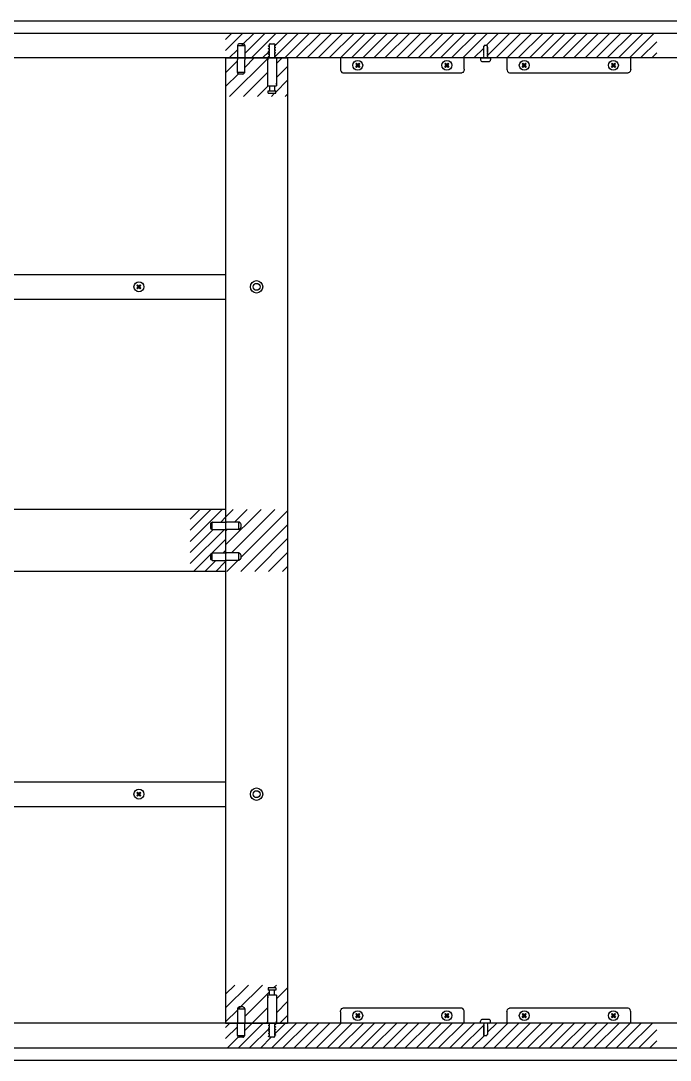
# Model space of a CAD drawing. Header units: millimetres. Extents: x 87 to 2337, y 122 to 625.
# Drawn here: x 1291.3 to 1343.8, y 385.5 to 469.5 of the extents above; entities that cross this region are included whole.
import ezdxf

# ---------------------------------------------------------------- set-up
doc = ezdxf.new("R2010")
doc.units = ezdxf.units.MM
doc.layers.get('0').update_dxf_attribs({"color": 255})
doc.layers.add('A-FURN', color=8, linetype='Continuous', lineweight=18)
doc.layers.add('GIUNZIONI', color=2, linetype='Continuous')
doc.layers.add('VITI', color=4, linetype='Continuous')
pattern_1 = [(45, (400.999, 263.4164), (-0.4490128, 0.4490128), [])]
pattern_2 = [(45, (400.999, 263.4164), (-0.561266, 0.561266), [])]

msp = doc.modelspace()

# ---------------------------------------------------------------- hatches: boundary and pattern name
at = {"layer": 'A-FURN'}
h = msp.add_hatch(dxfattribs=at)
h.set_pattern_fill('ANSI31', color=256, scale=0.2)
h.set_pattern_definition(pattern_1)
h.paths.add_polyline_path([(1311.449, 467.66), (1311.749, 467.66, -0.414214), (1311.799, 467.61), (1311.799, 467.583), (1311.899, 467.581), (1311.799, 467.533), (1311.799, 467.367), (1311.899, 467.364), (1311.799, 467.317), (1311.799, 467.151), (1311.899, 467.148), (1311.799, 467.101), (1311.799, 466.935), (1311.899, 466.932), (1311.799, 466.885), (1311.799, 466.719), (1311.899, 466.716), (1311.799, 466.668), (1311.799, 466.51), (1312.849, 466.51), (1312.849, 468.51), (1307.849, 468.51), (1307.849, 466.51), (1308.799, 466.51), (1308.799, 467.507), (1309.397, 467.506, -0.07676), (1309.399, 467.491), (1309.399, 466.51), (1310.349, 466.51), (1311.399, 466.51), (1311.399, 466.597), (1311.299, 466.599), (1311.399, 466.647), (1311.399, 466.813), (1311.299, 466.815), (1311.399, 466.863), (1311.399, 467.029), (1311.299, 467.031), (1311.399, 467.08), (1311.399, 467.246), (1311.299, 467.247), (1311.399, 467.296), (1311.399, 467.462), (1311.299, 467.464), (1311.399, 467.512), (1311.399, 467.61, -0.414214)])
h = msp.add_hatch(dxfattribs=at)
h.set_pattern_fill('ANSI31', color=256, scale=0.2)
h.set_pattern_definition(pattern_1)
h.paths.add_polyline_path([(1328.712, 467.444), (1328.737, 467.512), (1328.961, 467.512), (1328.978, 467.465), (1329.04, 467.461), (1328.99, 467.432, -0.074706), (1328.999, 467.374), (1328.999, 467.335), (1329.049, 467.329), (1328.999, 467.3), (1328.999, 467.201), (1329.049, 467.195), (1328.999, 467.166), (1328.999, 467.067), (1329.049, 467.061), (1328.999, 467.032), (1328.999, 466.934), (1329.049, 466.927), (1328.999, 466.899), (1328.999, 466.8), (1329.049, 466.794), (1328.999, 466.765), (1328.999, 466.666), (1329.049, 466.66), (1328.999, 466.631), (1328.999, 466.51), (1342.675, 466.51), (1342.675, 468.51), (1312.849, 468.51), (1312.849, 466.51), (1328.699, 466.51), (1328.699, 466.577), (1328.649, 466.588), (1328.699, 466.612), (1328.699, 466.711), (1328.649, 466.722), (1328.699, 466.746), (1328.699, 466.845), (1328.649, 466.856), (1328.699, 466.88), (1328.699, 466.979), (1328.649, 466.989), (1328.699, 467.014), (1328.699, 467.113), (1328.649, 467.123), (1328.699, 467.147), (1328.699, 467.246), (1328.649, 467.257), (1328.699, 467.281), (1328.699, 467.38), (1328.649, 467.391), (1328.703, 467.416, -0.036197)])
h = msp.add_hatch(dxfattribs=at)
h.set_pattern_fill('ANSI31', color=256, scale=0.25)
h.set_pattern_definition(pattern_2)
h.paths.add_polyline_path([(1311.249, 466.51), (1309.399, 466.51), (1309.399, 466.496), (1309.399, 466.357), (1309.399, 465.369, -0.147519), (1309.391, 465.341), (1309.329, 465.248, -0.251337), (1309.245, 465.203), (1308.952, 465.203, -0.250678), (1308.869, 465.248), (1308.807, 465.341, -0.148152), (1308.799, 465.368), (1308.799, 466.356), (1308.799, 466.496), (1308.799, 466.51), (1307.849, 466.51), (1307.849, 463.399), (1312.849, 463.399), (1312.849, 466.51), (1311.949, 466.51), (1311.949, 464.26), (1311.799, 464.26), (1311.799, 463.86), (1311.899, 463.86), (1311.899, 463.66), (1311.299, 463.66), (1311.299, 463.86), (1311.399, 463.86), (1311.399, 464.26), (1311.249, 464.26)])
h = msp.add_hatch(dxfattribs=at)
h.set_pattern_fill('ANSI31', color=256, scale=0.2)
h.set_pattern_definition(pattern_1)
h.paths.add_polyline_path([(1307.849, 428.4), (1307.779, 428.4), (1306.768, 428.4), (1306.769, 428.998, -0.07676), (1306.784, 429), (1307.779, 429), (1307.849, 429), (1307.849, 430.01), (1304.995, 430.01), (1304.995, 425.01), (1307.849, 425.01), (1307.849, 425.9), (1307.779, 425.9), (1306.768, 425.9), (1306.769, 426.498, -0.07676), (1306.784, 426.5), (1307.779, 426.5), (1307.849, 426.5)])
h = msp.add_hatch(dxfattribs=at)
h.set_pattern_fill('ANSI31', color=256, scale=0.25)
h.set_pattern_definition(pattern_2)
h.paths.add_polyline_path([(1312.849, 430.01), (1307.849, 430.01), (1307.849, 429), (1307.919, 429), (1308.922, 429), (1309.028, 428.93, -0.251337), (1309.072, 428.846), (1309.072, 428.553, -0.250678), (1309.028, 428.47), (1308.922, 428.4), (1307.919, 428.4), (1307.849, 428.4), (1307.849, 426.5), (1307.919, 426.5), (1308.922, 426.5), (1309.028, 426.43, -0.251337), (1309.072, 426.346), (1309.072, 426.053, -0.250678), (1309.028, 425.97), (1308.922, 425.9), (1307.919, 425.9), (1307.849, 425.9), (1307.849, 425.01), (1312.849, 425.01)])
h = msp.add_hatch(dxfattribs=at)
h.set_pattern_fill('ANSI31', color=256, scale=0.25)
h.set_pattern_definition([(45, (400.999, 67.72096), (-0.561266, 0.561266), [])])
h.paths.add_polyline_path([(1311.249, 390.76), (1311.399, 390.76), (1311.399, 391.16), (1311.299, 391.16), (1311.299, 391.36), (1311.899, 391.36), (1311.899, 391.16), (1311.799, 391.16), (1311.799, 390.76), (1311.949, 390.76), (1311.949, 388.51), (1312.849, 388.51), (1312.849, 391.587), (1307.849, 391.587), (1307.849, 388.51), (1308.799, 388.51), (1308.799, 388.513), (1308.799, 388.653), (1308.799, 389.664), (1309.397, 389.663, -0.07676), (1309.399, 389.648), (1309.399, 388.653), (1309.399, 388.51), (1311.249, 388.51)])
h = msp.add_hatch(dxfattribs=at)
h.set_pattern_fill('ANSI31', color=256, scale=0.2)
h.set_pattern_definition([(45, (400.999, 67.72096), (-0.4490128, 0.4490128), [])])
h.paths.add_polyline_path([(1328.699, 387.818), (1328.649, 387.825), (1328.699, 387.853), (1328.699, 387.952), (1328.649, 387.958), (1328.699, 387.987), (1328.699, 388.086), (1328.649, 388.092), (1328.699, 388.121), (1328.699, 388.22), (1328.649, 388.226), (1328.699, 388.255), (1328.699, 388.354), (1328.649, 388.36), (1328.699, 388.389), (1328.699, 388.51), (1311.799, 388.51), (1311.799, 388.423), (1311.899, 388.421), (1311.799, 388.372), (1311.799, 388.206), (1311.899, 388.205), (1311.799, 388.156), (1311.799, 387.99), (1311.899, 387.988), (1311.799, 387.94), (1311.799, 387.774), (1311.899, 387.772), (1311.799, 387.724), (1311.799, 387.558), (1311.899, 387.556), (1311.799, 387.508), (1311.799, 387.41, -0.414214), (1311.749, 387.36), (1311.449, 387.36, -0.414214), (1311.399, 387.41), (1311.399, 387.436), (1311.299, 387.439), (1311.399, 387.486), (1311.399, 387.652), (1311.299, 387.655), (1311.399, 387.702), (1311.399, 387.869), (1311.299, 387.871), (1311.399, 387.919), (1311.399, 388.085), (1311.299, 388.088), (1311.399, 388.135), (1311.399, 388.301), (1311.299, 388.304), (1311.399, 388.351), (1311.399, 388.51), (1309.399, 388.51), (1309.399, 387.51), (1309.329, 387.404, -0.251337), (1309.245, 387.36), (1308.952, 387.36, -0.250678), (1308.869, 387.404), (1308.799, 387.51), (1308.799, 388.51), (1307.849, 388.51), (1307.849, 386.51), (1342.675, 386.51), (1342.675, 388.51), (1328.999, 388.51), (1328.999, 388.442), (1329.049, 388.432), (1328.999, 388.407), (1328.999, 388.308), (1329.049, 388.298), (1328.999, 388.274), (1328.999, 388.175), (1329.049, 388.164), (1328.999, 388.14), (1328.999, 388.041), (1329.049, 388.03), (1328.999, 388.006), (1328.999, 387.907), (1329.049, 387.896), (1328.999, 387.872), (1328.999, 387.773), (1329.049, 387.763), (1328.999, 387.738), (1328.999, 387.639), (1329.049, 387.629), (1328.994, 387.604, -0.036197), (1328.986, 387.576), (1328.961, 387.508), (1328.737, 387.508), (1328.72, 387.554), (1328.658, 387.559), (1328.708, 387.587, -0.074706), (1328.699, 387.646), (1328.699, 387.685), (1328.649, 387.691), (1328.699, 387.72)])

# ---------------------------------------------------------------- linework, layer by layer
for p, q in [((1238.849, 469.51), (1418.849, 469.51)), ((1247.849, 468.51), (1409.849, 468.51)), ((1406.399, 466.51), (1251.299, 466.51)), ((1307.849, 466.51), (1307.849, 388.51)), ((1307.849, 466.51), (1312.849, 466.51)), ((1307.849, 466.51), (1310.349, 466.51)), ((1310.349, 466.51), (1312.849, 466.51)), ((1312.849, 466.51), (1312.849, 388.51)), ((1328.499, 466.51), (1329.199, 466.51)), ((1241.849, 449.01), (1307.849, 449.01)), ((1241.849, 447.01), (1307.849, 447.01)), ((1307.849, 430.01), (1241.849, 430.01)), ((1307.849, 425.01), (1241.849, 425.01)), ((1241.849, 408.01), (1307.849, 408.01)), ((1241.849, 406.01), (1307.849, 406.01)), ((1406.399, 388.51), (1251.299, 388.51)), ((1307.849, 388.51), (1312.849, 388.51)), ((1310.349, 388.51), (1307.849, 388.51)), ((1310.349, 388.51), (1312.849, 388.51)), ((1247.849, 386.51), (1409.849, 386.51)), ((1238.849, 385.51), (1418.849, 385.51))]:
    msp.add_line(p, q)
at = {"layer": 'GIUNZIONI'}
for p, q in [((1317.124, 466.51), (1317.124, 465.61)), ((1327.124, 465.61), (1327.124, 466.51)), ((1330.574, 466.51), (1330.574, 465.61)), ((1340.574, 465.61), (1340.574, 466.51)), ((1317.324, 465.31), (1326.924, 465.31)), ((1330.774, 465.31), (1340.374, 465.31)), ((1317.124, 389.41), (1317.124, 388.51)), ((1326.924, 389.71), (1317.324, 389.71)), ((1327.124, 388.51), (1327.124, 389.41)), ((1330.574, 389.41), (1330.574, 388.51)), ((1340.374, 389.71), (1330.774, 389.71)), ((1340.574, 388.51), (1340.574, 389.41))]:
    msp.add_line(p, q, dxfattribs=at)
for points in [[(1317.124, 465.61), (1317.124, 465.49), (1317.204, 465.31), (1317.324, 465.31)], [(1327.124, 465.61), (1327.124, 465.49), (1327.044, 465.31), (1326.924, 465.31)], [(1330.574, 465.61), (1330.574, 465.49), (1330.654, 465.31), (1330.774, 465.31)], [(1340.574, 465.61), (1340.574, 465.49), (1340.494, 465.31), (1340.374, 465.31)], [(1317.124, 389.41), (1317.124, 389.53), (1317.204, 389.71), (1317.324, 389.71)], [(1327.124, 389.41), (1327.124, 389.53), (1327.044, 389.71), (1326.924, 389.71)], [(1330.574, 389.41), (1330.574, 389.53), (1330.654, 389.71), (1330.774, 389.71)], [(1340.574, 389.41), (1340.574, 389.53), (1340.494, 389.71), (1340.374, 389.71)]]:
    msp.add_open_spline(points, degree=3, dxfattribs=at)
at = {"layer": 'VITI'}
for p, q in [((1308.799, 467.492), (1308.799, 466.496)), ((1308.801, 467.507), (1309.397, 467.506)), ((1308.869, 467.612), (1308.807, 467.52)), ((1309.245, 467.657), (1308.952, 467.657)), ((1309.329, 467.612), (1309.391, 467.519)), ((1309.399, 467.491), (1309.399, 466.496)), ((1311.299, 467.464), (1311.399, 467.512)), ((1311.399, 467.462), (1311.299, 467.464)), ((1311.299, 467.247), (1311.399, 467.296)), ((1311.399, 467.246), (1311.299, 467.247)), ((1311.299, 467.031), (1311.399, 467.08)), ((1311.399, 467.512), (1311.399, 467.61)), ((1311.399, 467.296), (1311.399, 467.462)), ((1311.399, 467.08), (1311.399, 467.246)), ((1311.449, 467.66), (1311.749, 467.66)), ((1311.799, 467.61), (1311.799, 467.583)), ((1311.799, 467.583), (1311.899, 467.581)), ((1311.899, 467.581), (1311.799, 467.533)), ((1311.799, 467.533), (1311.799, 467.367)), ((1311.799, 467.367), (1311.899, 467.364)), ((1311.899, 467.364), (1311.799, 467.317)), ((1311.799, 467.317), (1311.799, 467.151)), ((1311.799, 467.151), (1311.899, 467.148)), ((1311.899, 467.148), (1311.799, 467.101)), ((1311.799, 467.101), (1311.799, 466.935)), ((1328.703, 467.416), (1328.649, 467.391)), ((1328.649, 467.391), (1328.699, 467.38)), ((1328.699, 467.281), (1328.649, 467.257)), ((1328.649, 467.257), (1328.699, 467.246)), ((1328.699, 467.147), (1328.649, 467.123)), ((1328.649, 467.123), (1328.699, 467.113)), ((1328.699, 467.281), (1328.699, 467.374)), ((1328.699, 467.147), (1328.699, 467.246)), ((1328.699, 467.014), (1328.699, 467.113)), ((1328.712, 467.444), (1328.737, 467.512)), ((1328.961, 467.512), (1328.737, 467.512)), ((1328.978, 467.465), (1328.961, 467.512)), ((1329.04, 467.461), (1328.978, 467.465)), ((1328.99, 467.432), (1329.04, 467.461)), ((1328.999, 467.335), (1328.999, 467.374)), ((1329.049, 467.329), (1328.999, 467.335)), ((1328.999, 467.3), (1329.049, 467.329)), ((1328.999, 467.201), (1328.999, 467.3)), ((1329.049, 467.195), (1328.999, 467.201)), ((1328.999, 467.166), (1329.049, 467.195)), ((1328.999, 467.067), (1328.999, 467.166)), ((1329.049, 467.061), (1328.999, 467.067)), ((1328.999, 467.032), (1329.049, 467.061)), ((1308.799, 466.496), (1308.799, 466.357)), ((1308.799, 465.368), (1308.799, 466.356)), ((1309.399, 466.496), (1309.399, 466.357)), ((1309.399, 465.368), (1309.399, 466.357)), ((1311.249, 464.26), (1311.249, 466.51)), ((1311.249, 466.51), (1311.949, 466.51)), ((1311.249, 466.46), (1311.249, 466.36)), ((1311.399, 467.029), (1311.299, 467.031)), ((1311.299, 466.815), (1311.399, 466.863)), ((1311.399, 466.813), (1311.299, 466.815)), ((1311.299, 466.599), (1311.399, 466.647)), ((1311.399, 466.597), (1311.299, 466.599)), ((1311.399, 466.863), (1311.399, 467.029)), ((1311.399, 466.647), (1311.399, 466.813)), ((1311.399, 466.51), (1311.399, 466.597)), ((1311.799, 466.935), (1311.899, 466.932)), ((1311.899, 466.932), (1311.799, 466.885)), ((1311.799, 466.885), (1311.799, 466.719)), ((1311.799, 466.719), (1311.899, 466.716)), ((1311.899, 466.716), (1311.799, 466.668)), ((1311.799, 466.668), (1311.799, 466.51)), ((1311.949, 466.51), (1311.949, 464.26)), ((1328.449, 466.46), (1328.449, 466.36)), ((1328.449, 466.36), (1328.449, 466.36)), ((1328.599, 466.21), (1329.099, 466.21)), ((1328.699, 467.014), (1328.649, 466.989)), ((1328.649, 466.989), (1328.699, 466.979)), ((1328.699, 466.88), (1328.649, 466.856)), ((1328.649, 466.856), (1328.699, 466.845)), ((1328.699, 466.746), (1328.649, 466.722)), ((1328.649, 466.722), (1328.699, 466.711)), ((1328.699, 466.612), (1328.649, 466.588)), ((1328.649, 466.588), (1328.699, 466.577)), ((1328.699, 466.88), (1328.699, 466.979)), ((1328.699, 466.746), (1328.699, 466.845)), ((1328.699, 466.612), (1328.699, 466.711)), ((1328.699, 466.51), (1328.699, 466.577)), ((1328.999, 466.934), (1328.999, 467.032)), ((1329.049, 466.927), (1328.999, 466.934)), ((1328.999, 466.899), (1329.049, 466.927)), ((1328.999, 466.8), (1328.999, 466.899)), ((1329.049, 466.794), (1328.999, 466.8)), ((1328.999, 466.765), (1329.049, 466.794)), ((1328.999, 466.666), (1328.999, 466.765)), ((1329.049, 466.66), (1328.999, 466.666)), ((1328.999, 466.631), (1329.049, 466.66)), ((1328.999, 466.51), (1328.999, 466.631)), ((1329.249, 466.46), (1329.249, 466.36)), ((1329.249, 466.36), (1329.249, 466.36)), ((1318.359, 466.02), (1318.414, 466.075)), ((1318.469, 465.91), (1318.359, 466.02)), ((1318.359, 465.8), (1318.469, 465.91)), ((1318.414, 465.745), (1318.359, 465.8)), ((1318.414, 466.075), (1318.524, 465.965)), ((1318.524, 465.855), (1318.414, 465.745)), ((1318.524, 465.965), (1318.634, 466.075)), ((1318.524, 465.965), (1318.524, 465.855)), ((1318.634, 465.745), (1318.524, 465.855)), ((1318.689, 466.02), (1318.579, 465.91)), ((1318.579, 465.91), (1318.689, 465.8)), ((1318.634, 466.075), (1318.689, 466.02)), ((1318.689, 465.8), (1318.634, 465.745)), ((1325.559, 466.02), (1325.614, 466.075)), ((1325.669, 465.91), (1325.559, 466.02)), ((1325.559, 465.8), (1325.669, 465.91)), ((1325.614, 465.745), (1325.559, 465.8)), ((1325.614, 466.075), (1325.724, 465.965)), ((1325.724, 465.855), (1325.614, 465.745)), ((1325.724, 465.965), (1325.834, 466.075)), ((1325.724, 465.965), (1325.724, 465.855)), ((1325.834, 465.745), (1325.724, 465.855)), ((1325.889, 466.02), (1325.779, 465.91)), ((1325.779, 465.91), (1325.889, 465.8)), ((1325.834, 466.075), (1325.889, 466.02)), ((1325.889, 465.8), (1325.834, 465.745)), ((1331.809, 466.02), (1331.864, 466.075)), ((1331.919, 465.91), (1331.809, 466.02)), ((1331.809, 465.8), (1331.919, 465.91)), ((1331.864, 465.745), (1331.809, 465.8)), ((1331.864, 466.075), (1331.974, 465.965)), ((1331.974, 465.855), (1331.864, 465.745)), ((1331.974, 465.965), (1332.084, 466.075)), ((1331.974, 465.965), (1331.974, 465.855)), ((1332.084, 465.745), (1331.974, 465.855)), ((1332.139, 466.02), (1332.029, 465.91)), ((1332.029, 465.91), (1332.139, 465.8)), ((1332.084, 466.075), (1332.139, 466.02)), ((1332.139, 465.8), (1332.084, 465.745)), ((1339.009, 466.02), (1339.064, 466.075)), ((1339.119, 465.91), (1339.009, 466.02)), ((1339.009, 465.8), (1339.119, 465.91)), ((1339.064, 465.745), (1339.009, 465.8)), ((1339.064, 466.075), (1339.174, 465.965)), ((1339.174, 465.855), (1339.064, 465.745)), ((1339.174, 465.965), (1339.284, 466.075)), ((1339.174, 465.965), (1339.174, 465.855)), ((1339.284, 465.745), (1339.174, 465.855)), ((1339.339, 466.02), (1339.229, 465.91)), ((1339.229, 465.91), (1339.339, 465.8)), ((1339.284, 466.075), (1339.339, 466.02)), ((1339.339, 465.8), (1339.284, 465.745)), ((1308.801, 465.353), (1309.397, 465.354)), ((1308.869, 465.248), (1308.807, 465.341)), ((1309.245, 465.203), (1308.952, 465.203)), ((1309.329, 465.248), (1309.391, 465.341)), ((1311.249, 464.26), (1311.949, 464.26)), ((1311.299, 463.86), (1311.899, 463.86)), ((1311.299, 463.66), (1311.299, 463.86)), ((1311.399, 464.26), (1311.399, 463.86)), ((1311.424, 464.26), (1311.774, 464.26)), ((1311.799, 464.26), (1311.799, 463.86)), ((1311.899, 463.66), (1311.899, 463.86)), ((1311.949, 464.36), (1311.949, 464.46)), ((1311.299, 463.66), (1311.899, 463.66)), ((1300.684, 448.12), (1300.739, 448.175)), ((1300.794, 448.01), (1300.684, 448.12)), ((1300.684, 447.9), (1300.794, 448.01)), ((1300.739, 447.845), (1300.684, 447.9)), ((1300.739, 448.175), (1300.849, 448.065)), ((1300.849, 447.955), (1300.739, 447.845)), ((1300.849, 448.065), (1300.959, 448.175)), ((1300.849, 448.065), (1300.849, 447.955)), ((1300.959, 447.845), (1300.849, 447.955)), ((1301.014, 448.12), (1300.904, 448.01)), ((1300.904, 448.01), (1301.014, 447.9)), ((1300.959, 448.175), (1301.014, 448.12)), ((1301.014, 447.9), (1300.959, 447.845)), ((1306.619, 428.846), (1306.619, 428.553)), ((1306.663, 428.93), (1306.757, 428.992)), ((1306.663, 428.47), (1306.756, 428.408)), ((1306.768, 428.402), (1306.769, 428.998)), ((1306.784, 429), (1307.779, 429)), ((1307.779, 429), (1307.919, 429)), ((1308.907, 429), (1307.919, 429)), ((1308.922, 428.402), (1308.922, 428.998)), ((1309.028, 428.93), (1308.934, 428.992)), ((1309.028, 428.47), (1308.935, 428.408)), ((1309.072, 428.846), (1309.072, 428.553)), ((1306.784, 428.4), (1307.779, 428.4)), ((1307.779, 428.4), (1307.918, 428.4)), ((1308.907, 428.4), (1307.919, 428.4)), ((1306.619, 426.346), (1306.619, 426.053)), ((1306.663, 426.43), (1306.757, 426.492)), ((1306.663, 425.97), (1306.756, 425.908)), ((1306.768, 425.902), (1306.769, 426.498)), ((1306.784, 426.5), (1307.779, 426.5)), ((1306.784, 425.9), (1307.779, 425.9)), ((1307.779, 426.5), (1307.919, 426.5)), ((1307.779, 425.9), (1307.918, 425.9)), ((1308.907, 426.5), (1307.919, 426.5)), ((1308.907, 425.9), (1307.919, 425.9)), ((1308.922, 425.902), (1308.922, 426.498)), ((1309.028, 426.43), (1308.934, 426.492)), ((1309.028, 425.97), (1308.935, 425.908)), ((1309.072, 426.346), (1309.072, 426.053)), ((1300.684, 407.12), (1300.739, 407.175)), ((1300.794, 407.01), (1300.684, 407.12)), ((1300.684, 406.9), (1300.794, 407.01)), ((1300.739, 406.845), (1300.684, 406.9)), ((1300.739, 407.175), (1300.849, 407.065)), ((1300.849, 406.955), (1300.739, 406.845)), ((1300.849, 407.065), (1300.959, 407.175)), ((1300.849, 407.065), (1300.849, 406.955)), ((1300.959, 406.845), (1300.849, 406.955)), ((1301.014, 407.12), (1300.904, 407.01)), ((1300.904, 407.01), (1301.014, 406.9)), ((1300.959, 407.175), (1301.014, 407.12)), ((1301.014, 406.9), (1300.959, 406.845)), ((1311.949, 390.76), (1311.249, 390.76)), ((1311.249, 388.51), (1311.249, 390.76)), ((1311.249, 390.66), (1311.249, 390.56)), ((1311.899, 391.36), (1311.299, 391.36)), ((1311.299, 391.36), (1311.299, 391.16)), ((1311.899, 391.16), (1311.299, 391.16)), ((1311.399, 390.76), (1311.399, 391.16)), ((1311.774, 390.76), (1311.424, 390.76)), ((1311.799, 390.76), (1311.799, 391.16)), ((1311.899, 391.36), (1311.899, 391.16)), ((1311.949, 390.76), (1311.949, 388.51)), ((1308.869, 389.769), (1308.807, 389.676)), ((1309.245, 389.813), (1308.952, 389.813)), ((1309.329, 389.769), (1309.391, 389.675)), ((1308.799, 389.648), (1308.799, 388.653)), ((1308.801, 389.664), (1309.397, 389.663)), ((1309.399, 389.648), (1309.399, 388.653)), ((1318.359, 389.22), (1318.414, 389.275)), ((1318.469, 389.11), (1318.359, 389.22)), ((1318.359, 389), (1318.469, 389.11)), ((1318.414, 388.945), (1318.359, 389)), ((1318.414, 389.275), (1318.524, 389.165)), ((1318.524, 389.055), (1318.414, 388.945)), ((1318.524, 389.165), (1318.634, 389.275)), ((1318.524, 389.055), (1318.524, 389.165)), ((1318.634, 388.945), (1318.524, 389.055)), ((1318.689, 389.22), (1318.579, 389.11)), ((1318.579, 389.11), (1318.689, 389)), ((1318.634, 389.275), (1318.689, 389.22)), ((1318.689, 389), (1318.634, 388.945)), ((1325.559, 389.22), (1325.614, 389.275)), ((1325.669, 389.11), (1325.559, 389.22)), ((1325.559, 389), (1325.669, 389.11)), ((1325.614, 388.945), (1325.559, 389)), ((1325.614, 389.275), (1325.724, 389.165)), ((1325.724, 389.055), (1325.614, 388.945)), ((1325.724, 389.165), (1325.834, 389.275)), ((1325.724, 389.055), (1325.724, 389.165)), ((1325.834, 388.945), (1325.724, 389.055)), ((1325.889, 389.22), (1325.779, 389.11)), ((1325.779, 389.11), (1325.889, 389)), ((1325.834, 389.275), (1325.889, 389.22)), ((1325.889, 389), (1325.834, 388.945)), ((1331.809, 389.22), (1331.864, 389.275)), ((1331.919, 389.11), (1331.809, 389.22)), ((1331.809, 389), (1331.919, 389.11)), ((1331.864, 388.945), (1331.809, 389)), ((1331.864, 389.275), (1331.974, 389.165)), ((1331.974, 389.055), (1331.864, 388.945)), ((1331.974, 389.165), (1332.084, 389.275)), ((1331.974, 389.055), (1331.974, 389.165)), ((1332.084, 388.945), (1331.974, 389.055)), ((1332.139, 389.22), (1332.029, 389.11)), ((1332.029, 389.11), (1332.139, 389)), ((1332.084, 389.275), (1332.139, 389.22)), ((1332.139, 389), (1332.084, 388.945)), ((1339.009, 389.22), (1339.064, 389.275)), ((1339.119, 389.11), (1339.009, 389.22)), ((1339.009, 389), (1339.119, 389.11)), ((1339.064, 388.945), (1339.009, 389)), ((1339.064, 389.275), (1339.174, 389.165)), ((1339.174, 389.055), (1339.064, 388.945)), ((1339.174, 389.165), (1339.284, 389.275)), ((1339.174, 389.055), (1339.174, 389.165)), ((1339.284, 388.945), (1339.174, 389.055)), ((1339.339, 389.22), (1339.229, 389.11)), ((1339.229, 389.11), (1339.339, 389)), ((1339.284, 389.275), (1339.339, 389.22)), ((1339.339, 389), (1339.284, 388.945)), ((1308.799, 388.653), (1308.799, 388.514)), ((1308.799, 387.525), (1308.799, 388.513)), ((1309.399, 388.653), (1309.399, 388.513)), ((1309.399, 387.525), (1309.399, 388.513)), ((1311.949, 388.51), (1311.249, 388.51)), ((1311.299, 388.304), (1311.399, 388.351)), ((1311.399, 388.301), (1311.299, 388.304)), ((1311.299, 388.088), (1311.399, 388.135)), ((1311.399, 388.085), (1311.299, 388.088)), ((1311.399, 388.351), (1311.399, 388.51)), ((1311.399, 388.135), (1311.399, 388.301)), ((1311.399, 387.919), (1311.399, 388.085)), ((1311.799, 388.51), (1311.799, 388.423)), ((1311.799, 388.423), (1311.899, 388.421)), ((1311.899, 388.421), (1311.799, 388.372)), ((1311.799, 388.372), (1311.799, 388.206)), ((1311.799, 388.206), (1311.899, 388.205)), ((1311.899, 388.205), (1311.799, 388.156)), ((1311.799, 388.156), (1311.799, 387.99)), ((1311.949, 388.56), (1311.949, 388.66)), ((1328.449, 388.56), (1328.449, 388.66)), ((1328.449, 388.66), (1328.449, 388.66)), ((1329.199, 388.51), (1328.499, 388.51)), ((1329.099, 388.81), (1328.599, 388.81)), ((1328.699, 388.389), (1328.649, 388.36)), ((1328.649, 388.36), (1328.699, 388.354)), ((1328.699, 388.255), (1328.649, 388.226)), ((1328.649, 388.226), (1328.699, 388.22)), ((1328.699, 388.121), (1328.649, 388.092)), ((1328.649, 388.092), (1328.699, 388.086)), ((1328.699, 388.51), (1328.699, 388.389)), ((1328.699, 388.354), (1328.699, 388.255)), ((1328.699, 388.22), (1328.699, 388.121)), ((1328.699, 388.086), (1328.699, 387.987)), ((1328.999, 388.51), (1328.999, 388.442)), ((1329.049, 388.432), (1328.999, 388.442)), ((1328.999, 388.407), (1329.049, 388.432)), ((1328.999, 388.407), (1328.999, 388.308)), ((1329.049, 388.298), (1328.999, 388.308)), ((1328.999, 388.274), (1329.049, 388.298)), ((1328.999, 388.274), (1328.999, 388.175)), ((1329.049, 388.164), (1328.999, 388.175)), ((1328.999, 388.14), (1329.049, 388.164)), ((1328.999, 388.14), (1328.999, 388.041)), ((1329.249, 388.56), (1329.249, 388.66)), ((1329.249, 388.66), (1329.249, 388.66)), ((1308.801, 387.51), (1309.397, 387.51)), ((1308.869, 387.404), (1308.807, 387.497)), ((1309.245, 387.36), (1308.952, 387.36)), ((1309.329, 387.404), (1309.391, 387.498)), ((1311.299, 387.871), (1311.399, 387.919)), ((1311.399, 387.869), (1311.299, 387.871)), ((1311.299, 387.655), (1311.399, 387.702)), ((1311.399, 387.652), (1311.299, 387.655)), ((1311.299, 387.439), (1311.399, 387.486)), ((1311.399, 387.436), (1311.299, 387.439)), ((1311.399, 387.702), (1311.399, 387.869)), ((1311.399, 387.486), (1311.399, 387.652)), ((1311.399, 387.41), (1311.399, 387.436)), ((1311.749, 387.36), (1311.449, 387.36)), ((1311.799, 387.99), (1311.899, 387.988)), ((1311.899, 387.988), (1311.799, 387.94)), ((1311.799, 387.94), (1311.799, 387.774)), ((1311.799, 387.774), (1311.899, 387.772)), ((1311.899, 387.772), (1311.799, 387.724)), ((1311.799, 387.724), (1311.799, 387.558)), ((1311.799, 387.558), (1311.899, 387.556)), ((1311.899, 387.556), (1311.799, 387.508)), ((1311.799, 387.508), (1311.799, 387.41)), ((1328.699, 387.987), (1328.649, 387.958)), ((1328.649, 387.958), (1328.699, 387.952)), ((1328.699, 387.853), (1328.649, 387.825)), ((1328.649, 387.825), (1328.699, 387.818)), ((1328.699, 387.72), (1328.649, 387.691)), ((1328.649, 387.691), (1328.699, 387.685)), ((1328.708, 387.587), (1328.658, 387.559)), ((1328.658, 387.559), (1328.72, 387.554)), ((1328.699, 387.952), (1328.699, 387.853)), ((1328.699, 387.818), (1328.699, 387.72)), ((1328.699, 387.685), (1328.699, 387.646)), ((1328.72, 387.554), (1328.737, 387.508)), ((1328.737, 387.508), (1328.961, 387.508)), ((1328.986, 387.576), (1328.961, 387.508)), ((1328.994, 387.604), (1329.049, 387.629)), ((1329.049, 388.03), (1328.999, 388.041)), ((1328.999, 388.006), (1329.049, 388.03)), ((1328.999, 388.006), (1328.999, 387.907)), ((1329.049, 387.896), (1328.999, 387.907)), ((1328.999, 387.872), (1329.049, 387.896)), ((1328.999, 387.872), (1328.999, 387.773)), ((1329.049, 387.763), (1328.999, 387.773)), ((1328.999, 387.738), (1329.049, 387.763)), ((1328.999, 387.738), (1328.999, 387.646)), ((1329.049, 387.629), (1328.999, 387.639))]:
    msp.add_line(p, q, dxfattribs=at)
for centre, radius in [((1318.524, 465.91), 0.4), ((1325.724, 465.91), 0.4), ((1331.974, 465.91), 0.4), ((1339.174, 465.91), 0.4), ((1300.849, 448.01), 0.4), ((1310.349, 448.01), 0.5), ((1310.349, 448.01), 0.28), ((1300.849, 407.01), 0.4), ((1310.349, 407.01), 0.5), ((1310.349, 407.01), 0.28), ((1318.524, 389.11), 0.4), ((1325.724, 389.11), 0.4), ((1331.974, 389.11), 0.4), ((1339.174, 389.11), 0.4)]:
    msp.add_circle(centre, radius, dxfattribs=at)
for centre, radius, start, end in [((1308.849, 467.492), 0.05, 146.29116, 180), ((1308.952, 467.557), 0.1, 90, 146.29116), ((1309.245, 467.557), 0.1, 33.56676, 90), ((1309.349, 467.491), 0.05, 0, 33.56676), ((1311.449, 467.61), 0.05, 90, 180), ((1311.749, 467.61), 0.05, 0, 90), ((1328.899, 467.374), 0.2, 178.0665, 180), ((1328.899, 467.374), 0.2, 159.44395, 167.73615), ((1328.799, 467.374), 0.2, 0, 17.08956), ((1328.499, 466.46), 0.05, 90, 180), ((1328.599, 466.36), 0.15, 180, 270), ((1329.099, 466.36), 0.15, 270, 0), ((1329.199, 466.46), 0.05, 0, 90), ((1308.849, 465.368), 0.05, 180, 213.70884), ((1309.349, 465.369), 0.05, 326.43324, 0), ((1308.952, 465.303), 0.1, 213.70884, 270), ((1309.245, 465.303), 0.1, 270, 326.43324), ((1306.719, 428.846), 0.1, 123.56676, 180), ((1306.719, 428.553), 0.1, 180, 236.29116), ((1306.784, 428.45), 0.05, 236.29116, 270), ((1306.784, 428.95), 0.05, 90, 123.56676), ((1308.906, 428.95), 0.05, 56.43324, 90), ((1308.907, 428.45), 0.05, 270, 303.70884), ((1308.972, 428.846), 0.1, 0, 56.43324), ((1308.972, 428.553), 0.1, 303.70884, 0), ((1306.719, 426.346), 0.1, 123.56676, 180), ((1306.719, 426.053), 0.1, 180, 236.29116), ((1306.784, 425.95), 0.05, 236.29116, 270), ((1306.784, 426.45), 0.05, 90, 123.56676), ((1308.906, 426.45), 0.05, 56.43324, 90), ((1308.907, 425.95), 0.05, 270, 303.70884), ((1308.972, 426.346), 0.1, 0, 56.43324), ((1308.972, 426.053), 0.1, 303.70884, 0), ((1308.952, 389.713), 0.1, 90, 146.29116), ((1309.245, 389.713), 0.1, 33.56676, 90), ((1308.849, 389.648), 0.05, 146.29116, 180), ((1309.349, 389.648), 0.05, 0, 33.56676), ((1328.599, 388.66), 0.15, 90, 180), ((1328.499, 388.56), 0.05, 180, 270), ((1329.099, 388.66), 0.15, 0, 90), ((1329.199, 388.56), 0.05, 270, 0), ((1308.849, 387.525), 0.05, 180, 213.70884), ((1308.952, 387.46), 0.1, 213.70884, 270), ((1309.245, 387.46), 0.1, 270, 326.43324), ((1309.349, 387.526), 0.05, 326.43324, 0), ((1311.449, 387.41), 0.05, 180, 270), ((1311.749, 387.41), 0.05, 270, 360), ((1328.899, 387.646), 0.2, 180, 197.08956), ((1328.799, 387.646), 0.2, 339.44395, 347.73615), ((1328.799, 387.646), 0.2, 358.0665, 0)]:
    msp.add_arc(centre, radius, start, end, dxfattribs=at)

doc.saveas('drawing.dxf')
